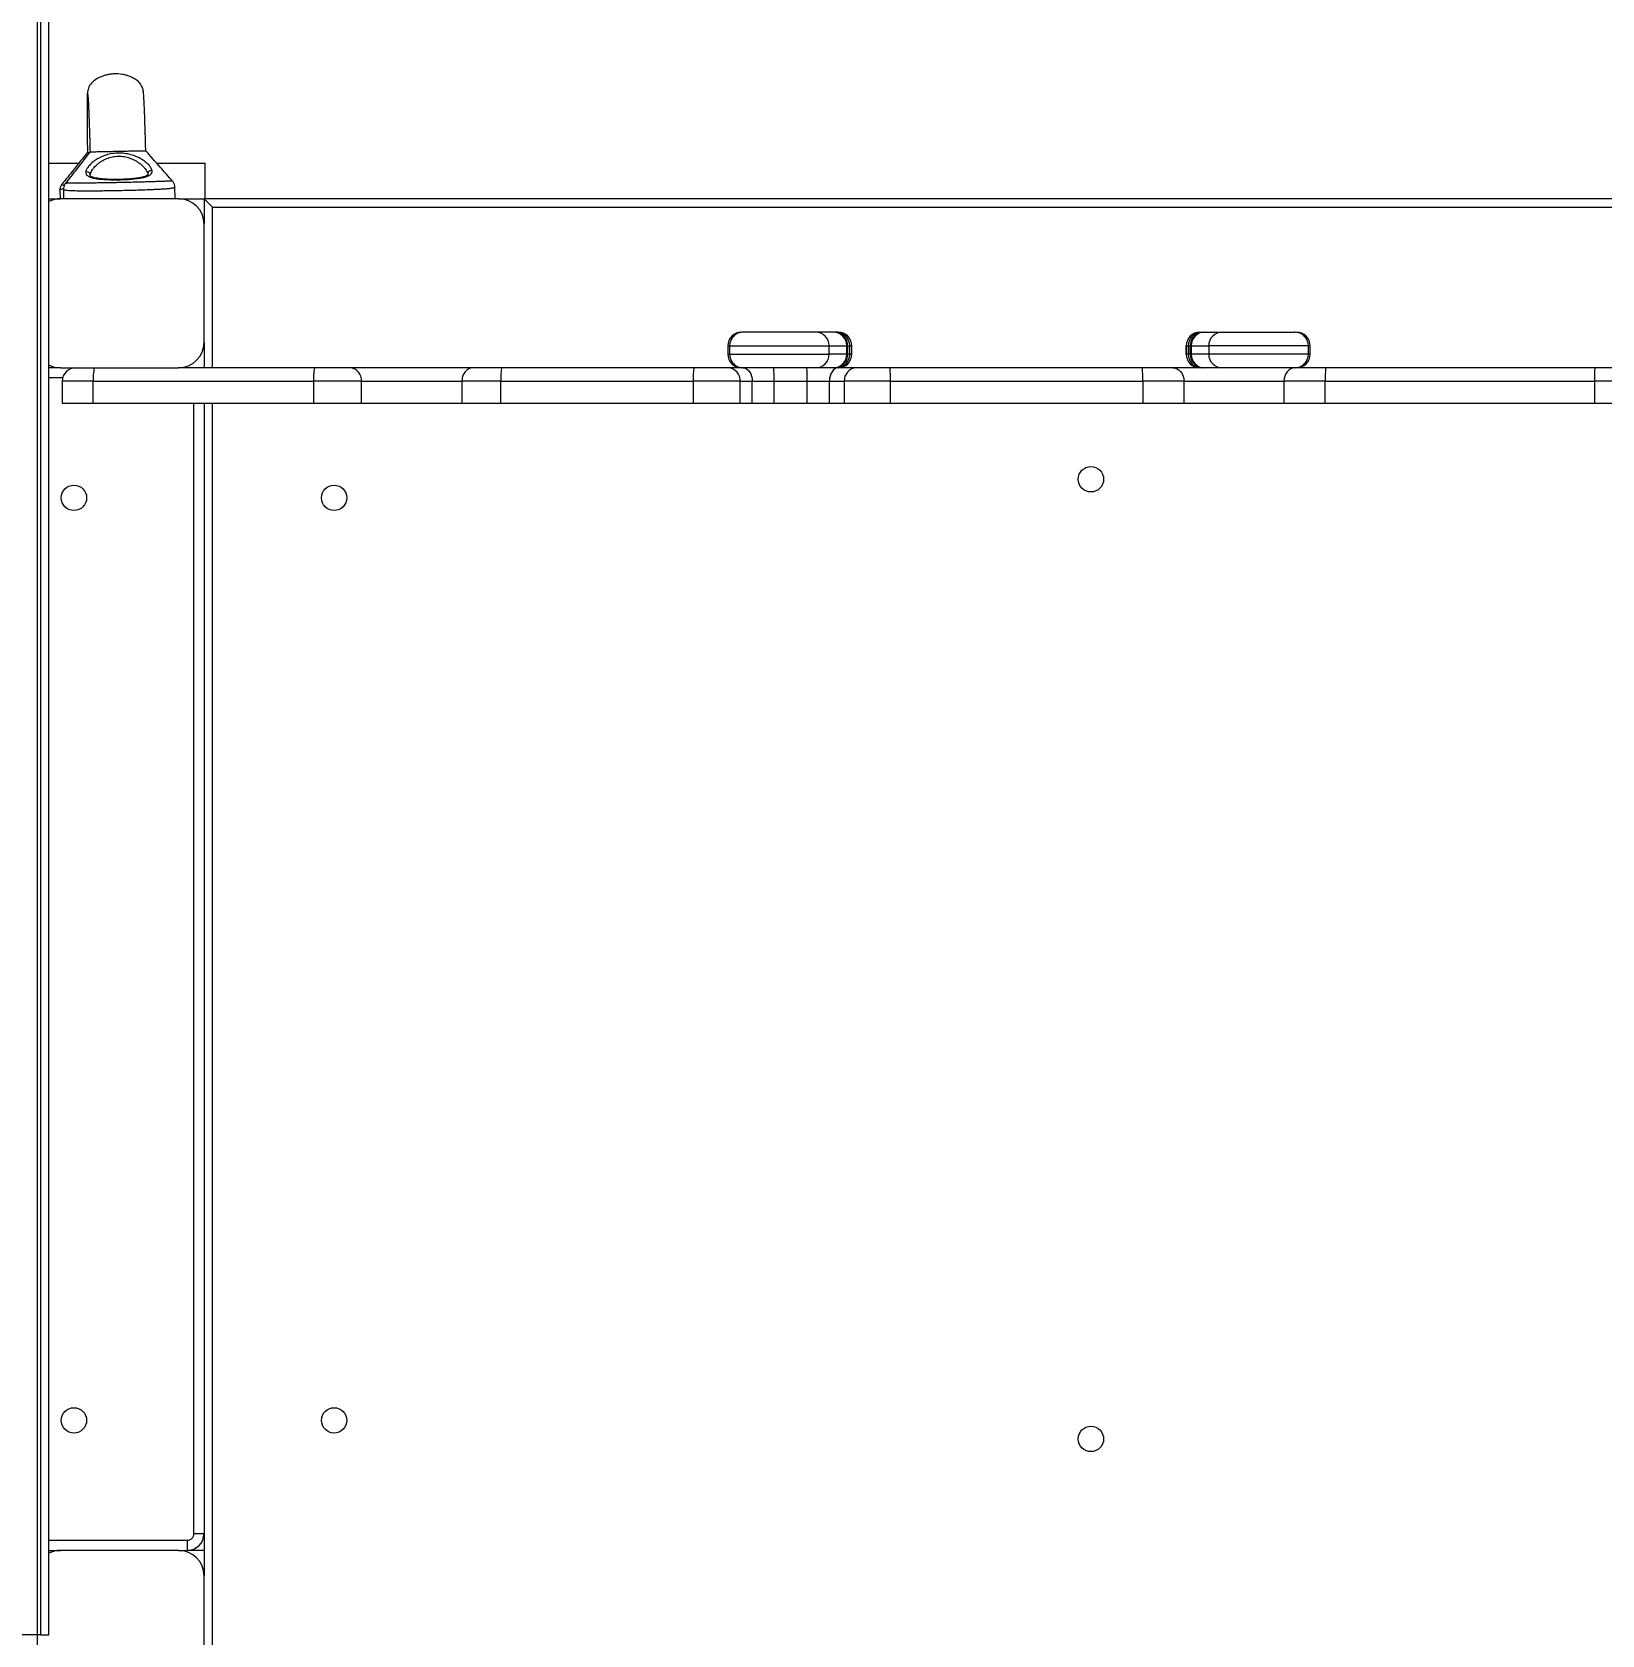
# Model space of a CAD drawing. Header units: millimetres. Extents: x -9110 to 8278, y -6387 to 5914.
# Drawn here: x -2133 to -1204, y -1346 to -397 of the extents above; entities that cross this region are included whole.
import ezdxf

# ---------------------------------------------------------------- set-up
doc = ezdxf.new("R2010")
doc.units = ezdxf.units.MM
for name, color, linetype in [('DIKOM_ОБЪЕКТ', 7, 'Continuous'), ('DIKOM_РАЗМЕР_ЗОНА', 7, 'Continuous'), ('DIKOM_РАЗМЕР_ОБЪЕКТА', 7, 'Continuous')]:
    doc.layers.add(name, color=color, linetype=linetype)
doc.styles.add('style1', font='arial.ttf', dxfattribs={"width": 0.8})
doc.dimstyles.new('1-50', dxfattribs={"dimtxt": 300, "dimasz": 200, "dimexe": 100, "dimexo": 0, "dimgap": 100, "dimtad": 1, "dimtxsty": 'style1', "dimcen": 200, "dimclrd": 7, "dimclre": 7, "dimclrt": 7, "dimadec": 1, "dimazin": 2, "dimtfac": 1, "dimtmove": 0, "dimatfit": 2, "dimfxl": 0, "dimlwd": 25, "dimlwe": 18, "dimarcsym": 0})

# ---------------------------------------------------------------- blocks, each defined once
blk = doc.blocks.new('*D9')
at = {"layer": 'Defpoints', "color": 0, "transparency": 16777216}
for p in [(-2194.75, 3914.39), (-7206.95, -3406.45), (-367.75, -3406.45)]:
    blk.add_point(p, dxfattribs=at)
at = {"layer": 'DIKOM_РАЗМЕР_ОБЪЕКТА', "color": 7, "lineweight": 18, "transparency": 16777216}
for p, q in [((-2194.75, 3914.39), (-7306.95, 3914.39)), ((-367.75, -3406.45), (-7306.95, -3406.45))]:
    blk.add_line(p, q, dxfattribs=at)
at = {"layer": 'DIKOM_РАЗМЕР_ОБЪЕКТА', "color": 7, "lineweight": 25, "transparency": 16777216}
blk.add_line((-7206.95, 3714.39), (-7206.95, -3206.45), dxfattribs=at)
at = {"layer": 'DIKOM_РАЗМЕР_ОБЪЕКТА', "color": 7, "transparency": 16777216}
for points in [[(-7240.28, 3714.39), (-7173.61, 3714.39), (-7206.95, 3914.39)], [(-7240.28, -3206.45), (-7173.61, -3206.45), (-7206.95, -3406.45)]]:
    blk.add_solid(points, dxfattribs=at)
at = {"layer": 'DIKOM_РАЗМЕР_ОБЪЕКТА', "color": 7, "transparency": 16777216, "insert": (-7460.22, 292.26), "char_height": 300, "attachment_point": 5, "rotation": 90, "style": 'style1'}
blk.add_mtext('7300', dxfattribs=at)
blk = doc.blocks.new('*D10')
at = {"layer": 'Defpoints', "color": 0, "transparency": 16777216}
for p in [(-3851.31, 5914.39), (-8660.16, -5406.45), (-497.85, -5406.45)]:
    blk.add_point(p, dxfattribs=at)
at = {"layer": 'DIKOM_РАЗМЕР_ЗОНА', "color": 7, "lineweight": 18, "transparency": 16777216}
for p, q in [((-3851.31, 5914.39), (-8760.16, 5914.39)), ((-497.85, -5406.45), (-8760.16, -5406.45))]:
    blk.add_line(p, q, dxfattribs=at)
at = {"layer": 'DIKOM_РАЗМЕР_ЗОНА', "color": 7, "lineweight": 25, "transparency": 16777216}
blk.add_line((-8660.16, 5714.39), (-8660.16, -5206.45), dxfattribs=at)
at = {"layer": 'DIKOM_РАЗМЕР_ЗОНА', "color": 7, "transparency": 16777216}
for points in [[(-8693.49, 5714.39), (-8626.83, 5714.39), (-8660.16, 5914.39)], [(-8693.49, -5206.45), (-8626.83, -5206.45), (-8660.16, -5406.45)]]:
    blk.add_solid(points, dxfattribs=at)
at = {"layer": 'DIKOM_РАЗМЕР_ЗОНА', "color": 7, "transparency": 16777216, "insert": (-8913.43, 268.46), "char_height": 300, "attachment_point": 5, "rotation": 90, "style": 'style1'}
blk.add_mtext('11300', dxfattribs=at)
blk = doc.blocks.new('*D11')
at = {"layer": 'Defpoints', "color": 0, "transparency": 16777216}
for p in [(-6509.94, 303.97), (6278.2, -1263.03), (6278.2, -4309.96)]:
    blk.add_point(p, dxfattribs=at)
at = {"layer": 'DIKOM_РАЗМЕР_ОБЪЕКТА', "color": 7, "lineweight": 18, "transparency": 16777216}
for p, q in [((-6509.94, 303.97), (-6509.94, -4409.96)), ((6278.2, -1263.03), (6278.2, -4409.96))]:
    blk.add_line(p, q, dxfattribs=at)
at = {"layer": 'DIKOM_РАЗМЕР_ОБЪЕКТА', "color": 7, "lineweight": 25, "transparency": 16777216}
blk.add_line((-6309.94, -4309.96), (6078.2, -4309.96), dxfattribs=at)
at = {"layer": 'DIKOM_РАЗМЕР_ОБЪЕКТА', "color": 7, "transparency": 16777216}
for points in [[(-6309.94, -4276.63), (-6309.94, -4343.29), (-6509.94, -4309.96)], [(6078.2, -4276.63), (6078.2, -4343.29), (6278.2, -4309.96)]]:
    blk.add_solid(points, dxfattribs=at)
at = {"layer": 'DIKOM_РАЗМЕР_ОБЪЕКТА', "color": 7, "transparency": 16777216, "insert": (-27.26, -4056.79), "char_height": 300, "attachment_point": 5, "style": 'style1'}
blk.add_mtext('12800', dxfattribs=at)

msp = doc.modelspace()

# ---------------------------------------------------------------- linework, layer by layer
at = {"layer": 'DIKOM_ОБЪЕКТ', "color": 7, "linetype": 'Continuous', "lineweight": 15}
for p, q in [((-2129.816, -1746.032), (-2129.816, 2253.968)), ((-2128.084, 1853.969), (-2128.084, -1346.032)), ((-2123.084, -1346.032), (-2123.084, 1853.969)), ((-2123.084, -475.032), (-2105.371, -475.032)), ((-2098.55, -482.212), (-2098.549, -481.979)), ((-2098.234, -483.353), (-2098.55, -482.292)), ((-2064.559, -481.593), (-2064.779, -482.721)), ((-2064.587, -481.299), (-2064.559, -481.593)), ((-2059.179, -475.032), (-2030.52, -475.032)), ((-2030.52, -496.032), (-2030.52, -475.032)), ((-2116.586, -490.951), (-2116.481, -496.033)), ((-2115.366, -487.534), (-2115.384, -487.547)), ((-2114.454, -490.36), (-2114.336, -496.032)), ((-2113.336, -487.028), (-2113.338, -487.039)), ((-2048.322, -496.032), (-2048.467, -489.048)), ((-2123.084, -496.032), (-2116.481, -496.032)), ((-2046.248, -496.032), (-2116.248, -496.032)), ((-2046.248, -496.032), (-2030.52, -496.032)), ((-2031.248, -496.032), (-2031.248, -511.032)), ((-533.831, -496.032), (-2030.52, -496.032)), ((-2026.248, -501.032), (-536.248, -501.032)), ((-2026.248, -596.032), (-2026.248, -501.032)), ((-2031.248, -581.032), (-2031.248, -511.032)), ((-1712.288, -575.032), (-1712.374, -575.032)), ((-1658.691, -575.032), (-1669.139, -575.032)), ((-1657.925, -575.032), (-1658.341, -575.032)), ((-1657.042, -575.032), (-1657.925, -575.032)), ((-1655.877, -575.032), (-1657.042, -575.032)), ((-1441.785, -575.032), (-1440.62, -575.032)), ((-1440.62, -575.032), (-1439.737, -575.032)), ((-1439.737, -575.032), (-1439.252, -575.032)), ((-1438.971, -575.032), (-1428.523, -575.032)), ((-1385.4, -575.032), (-1385.288, -575.032)), ((-1384.532, -575.032), (-1384.521, -575.032)), ((-2031.248, -581.032), (-2031.248, -596.032)), ((-1721.175, -583.032), (-1721.175, -588.032)), ((-1721.175, -583.032), (-1720.083, -583.032)), ((-1721.175, -588.032), (-1720.083, -588.032)), ((-1720.126, -583.032), (-1720.126, -588.032)), ((-1720.126, -583.032), (-1661.144, -583.032)), ((-1720.126, -588.032), (-1661.144, -588.032)), ((-1661.144, -588.032), (-1661.144, -583.032)), ((-1661.144, -583.032), (-1650.696, -583.032)), ((-1650.696, -588.032), (-1661.144, -588.032)), ((-1650.696, -583.032), (-1650.696, -588.032)), ((-1650.696, -583.032), (-1650.678, -583.032)), ((-1650.696, -588.032), (-1650.678, -588.032)), ((-1650.678, -588.032), (-1650.678, -583.032)), ((-1650.678, -583.032), (-1650.25, -583.032)), ((-1650.25, -588.032), (-1650.678, -588.032)), ((-1650.25, -583.032), (-1650.25, -588.032)), ((-1650.25, -583.032), (-1649.047, -583.032)), ((-1650.25, -588.032), (-1649.047, -588.032)), ((-1649.047, -588.032), (-1649.047, -583.032)), ((-1649.047, -583.032), (-1647.882, -583.032)), ((-1647.882, -588.032), (-1649.047, -588.032)), ((-1647.882, -583.032), (-1647.882, -588.032)), ((-1647.882, -583.032), (-1647.862, -583.032)), ((-1647.882, -588.032), (-1647.862, -588.032)), ((-1647.862, -588.032), (-1647.862, -583.032)), ((-1449.8, -583.032), (-1449.8, -588.032)), ((-1449.78, -583.032), (-1449.8, -583.032)), ((-1449.78, -588.032), (-1449.8, -588.032)), ((-1449.78, -583.032), (-1448.615, -583.032)), ((-1449.78, -588.032), (-1449.78, -583.032)), ((-1448.615, -588.032), (-1449.78, -588.032)), ((-1447.411, -583.032), (-1448.615, -583.032)), ((-1448.615, -583.032), (-1448.615, -588.032)), ((-1447.411, -588.032), (-1448.615, -588.032)), ((-1447.411, -588.032), (-1447.411, -583.032)), ((-1447.411, -583.032), (-1446.984, -583.032)), ((-1446.984, -588.032), (-1447.411, -588.032)), ((-1446.984, -583.032), (-1446.984, -588.032)), ((-1446.966, -583.032), (-1446.984, -583.032)), ((-1446.966, -588.032), (-1446.984, -588.032)), ((-1446.966, -583.032), (-1436.518, -583.032)), ((-1446.966, -588.032), (-1446.966, -583.032)), ((-1436.518, -588.032), (-1446.966, -588.032)), ((-1436.518, -583.032), (-1436.518, -588.032)), ((-1377.536, -583.032), (-1436.518, -583.032)), ((-1377.536, -588.032), (-1436.518, -588.032)), ((-1376.487, -583.032), (-1377.579, -583.032)), ((-1376.487, -588.032), (-1377.579, -588.032)), ((-1377.536, -588.032), (-1377.536, -583.032)), ((-1376.487, -588.032), (-1376.487, -583.032)), ((-2116.248, -596.032), (-2123.084, -596.032)), ((-2116.248, -596.032), (-2046.248, -596.032)), ((-1965.786, -596.032), (-2046.248, -596.032)), ((-1741.244, -596.032), (-1855.058, -596.032)), ((-1712.313, -596.032), (-1712.374, -596.032)), ((-1674.427, -596.032), (-1694.031, -596.032)), ((-1475.793, -596.032), (-1625.171, -596.032)), ((-1207.976, -596.032), (-1367.352, -596.032)), ((-2114.994, -602.032), (-2123.084, -602.032)), ((-2096.786, -604.032), (-2115.248, -604.032)), ((-2115.248, -604.032), (-2115.248, -617.032)), ((-2096.786, -604.032), (-1966.401, -604.032)), ((-2096.786, -617.032), (-2096.786, -604.032)), ((-1937.951, -604.032), (-1966.401, -604.032)), ((-1966.401, -604.032), (-1966.401, -617.032)), ((-1937.951, -617.032), (-1937.951, -604.032)), ((-1937.951, -604.032), (-1878.645, -604.032)), ((-1855.459, -604.032), (-1878.645, -604.032)), ((-1878.645, -604.032), (-1878.645, -617.032)), ((-1855.459, -604.032), (-1741.645, -604.032)), ((-1855.459, -617.032), (-1855.459, -604.032)), ((-1713.828, -604.032), (-1741.645, -604.032)), ((-1741.645, -604.032), (-1741.645, -617.032)), ((-1713.828, -617.032), (-1713.828, -604.032)), ((-1713.828, -604.032), (-1706.741, -604.032)), ((-1706.741, -617.032), (-1706.741, -604.032)), ((-1706.741, -604.032), (-1693.808, -604.032)), ((-1693.808, -617.032), (-1693.808, -604.032)), ((-1693.808, -604.032), (-1674.204, -604.032)), ((-1674.204, -604.032), (-1660.999, -604.032)), ((-1674.204, -617.032), (-1674.204, -604.032)), ((-1660.999, -604.032), (-1652.26, -604.032)), ((-1660.999, -617.032), (-1660.999, -604.032)), ((-1624.942, -604.032), (-1652.26, -604.032)), ((-1652.26, -604.032), (-1652.26, -617.032)), ((-1624.942, -617.032), (-1624.942, -604.032)), ((-1624.942, -604.032), (-1475.564, -604.032)), ((-1475.564, -604.032), (-1475.564, -617.032)), ((-1451.116, -604.032), (-1475.564, -604.032)), ((-1451.116, -617.032), (-1451.116, -604.032)), ((-1451.116, -604.032), (-1392.065, -604.032)), ((-1367.569, -604.032), (-1392.065, -604.032)), ((-1392.065, -604.032), (-1392.065, -617.032)), ((-1367.569, -617.032), (-1367.569, -604.032)), ((-1367.569, -604.032), (-1208.193, -604.032)), ((-1181.139, -604.032), (-1208.193, -604.032)), ((-1208.193, -604.032), (-1208.193, -617.032)), ((-2115.248, -617.032), (-2096.786, -617.032)), ((-2096.786, -617.032), (-1966.401, -617.032)), ((-2037.248, -1286.032), (-2037.248, -617.032)), ((-2031.248, -617.032), (-2031.248, -1311.032)), ((-2026.248, -1391.032), (-2026.248, -617.032)), ((-1966.401, -617.032), (-1937.951, -617.032)), ((-1937.951, -617.032), (-1878.645, -617.032)), ((-1878.645, -617.032), (-1855.459, -617.032)), ((-1855.459, -617.032), (-1741.645, -617.032)), ((-1741.645, -617.032), (-1713.828, -617.032)), ((-1713.828, -617.032), (-1706.741, -617.032)), ((-1706.741, -617.032), (-1693.808, -617.032)), ((-1693.808, -617.032), (-1674.204, -617.032)), ((-1674.204, -617.032), (-1660.999, -617.032)), ((-1660.999, -617.032), (-1652.26, -617.032)), ((-1652.26, -617.032), (-1624.942, -617.032)), ((-1624.942, -617.032), (-1475.564, -617.032)), ((-1475.564, -617.032), (-1451.116, -617.032)), ((-1451.116, -617.032), (-1392.065, -617.032)), ((-1392.065, -617.032), (-1367.569, -617.032)), ((-1367.569, -617.032), (-1208.193, -617.032)), ((-1208.193, -617.032), (-1181.139, -617.032)), ((-2123.084, -1290.032), (-2041.248, -1290.032)), ((-2041.248, -1290.032), (-2041.248, -1296.032)), ((-2037.248, -1286.032), (-2031.248, -1286.032)), ((-2123.084, -1296.032), (-2116.248, -1296.032)), ((-2046.248, -1296.032), (-2116.248, -1296.032)), ((-2046.248, -1296.032), (-2041.248, -1296.032)), ((-2031.248, -1296.032), (-2041.248, -1296.032)), ((-2031.248, -1381.032), (-2031.248, -1311.032)), ((-2128.084, -1346.032), (-2168.084, -1346.032)), ((-2128.084, -1346.032), (-2123.084, -1346.032))]:
    msp.add_line(p, q, dxfattribs=at)
at = {"layer": 'DIKOM_ОБЪЕКТ', "color": 7, "linetype": 'Continuous', "lineweight": 15, "flags": 128}
for points in [[(-2031.248, -496.032), (-2031.152, -496.128), (-2030.867, -496.412), (-2030.405, -496.874), (-2029.783, -497.496), (-2029.026, -498.254), (-2028.161, -499.118), (-2027.224, -500.056), (-2026.248, -501.032)], [(-1872.062, -596.032), (-1873.346, -596.185), (-1874.581, -596.641), (-1875.719, -597.38), (-1876.717, -598.375), (-1877.536, -599.587), (-1878.144, -600.97), (-1878.519, -602.471), (-1878.645, -604.032)], [(-1712.138, -596.032), (-1711.085, -596.185), (-1710.072, -596.641), (-1709.139, -597.38), (-1708.322, -598.375), (-1707.65, -599.587), (-1707.152, -600.97), (-1706.845, -602.471), (-1706.741, -604.032)], [(-1655.94, -596.032), (-1656.927, -596.185), (-1657.876, -596.641), (-1658.75, -597.38), (-1659.517, -598.375), (-1660.146, -599.587), (-1660.613, -600.97), (-1660.901, -602.471), (-1660.999, -604.032)], [(-1457.864, -596.032), (-1456.548, -596.185), (-1455.282, -596.641), (-1454.115, -597.38), (-1453.093, -598.375), (-1452.253, -599.587), (-1451.63, -600.97), (-1451.246, -602.471), (-1451.116, -604.032)], [(-1385.316, -596.032), (-1386.633, -596.185), (-1387.899, -596.641), (-1389.065, -597.38), (-1390.088, -598.375), (-1390.927, -599.587), (-1391.551, -600.97), (-1391.935, -602.471), (-1392.065, -604.032)]]:
    msp.add_lwpolyline(points, dxfattribs=at)
at = {"layer": 'DIKOM_ОБЪЕКТ', "color": 7, "linetype": 'Continuous', "lineweight": 15}
for centre in [(-1506.248, -662.032), (-2108.248, -673.032), (-1954.248, -673.032), (-2108.248, -1219.032), (-1954.248, -1219.032), (-1506.248, -1230.032)]:
    msp.add_circle(centre, 7.5, dxfattribs=at)
for centre, radius, start, end in [((-2100.546, -482.146), 2.005, 4.772573, 110.761262), ((-2062.571, -481.397), 2.018, 71.743457, 177.2103), ((-2116.248, -511.032), 15, 90, 117.111353), ((-2046.248, -511.032), 15, 0, 90), ((-1713.175, -583.032), 8, 90, 180), ((-1712.126, -583.032), 8, 90, 180), ((-1712.309, -582.707), 7.676, 90.481056, 149.761086), ((-1669.141, -583.029), 7.997, 359.981532, 89.983559), ((-1658.694, -583.029), 7.997, 359.981532, 89.983559), ((-1658.678, -583.032), 8, 0, 90), ((-1658.091, -582.872), 7.842, 358.832974, 88.785617), ((-1657.045, -583.029), 7.998, 359.983248, 89.981843), ((-1655.88, -583.029), 7.997, 359.981532, 89.983559), ((-1655.862, -583.032), 8, 0, 90), ((-1441.8, -583.032), 8, 90, 180), ((-1441.782, -583.029), 7.997, 90.015469, 180.01944), ((-1440.617, -583.029), 7.998, 90.018157, 180.016752), ((-1439.571, -582.872), 7.842, 91.214383, 181.167026), ((-1438.984, -583.032), 8, 90, 180), ((-1438.968, -583.029), 7.998, 90.018868, 180.016041), ((-1428.521, -583.029), 7.997, 90.015469, 180.01944), ((-1385.536, -583.032), 8, 0, 90), ((-1385.353, -582.707), 7.676, 30.240211, 89.517648), ((-1384.487, -583.032), 8, 0, 90), ((-2046.248, -581.032), 15, 270, 0), ((-1713.175, -588.032), 8, 180, 270), ((-1712.126, -588.032), 8, 180, 270), ((-1669.141, -588.034), 7.997, 270.016454, 0.018454), ((-1658.694, -588.034), 7.997, 270.016454, 0.018454), ((-1658.678, -588.032), 8, 270, 0), ((-1658.091, -588.191), 7.842, 271.214397, 1.167013), ((-1655.88, -588.034), 7.997, 270.016454, 0.018454), ((-1655.862, -588.032), 8, 270, 0), ((-1657.045, -588.034), 7.998, 278.855816, 0.014694), ((-1441.8, -588.032), 8, 180, 270), ((-1441.782, -588.034), 7.997, 179.980574, 269.984518), ((-1440.617, -588.034), 7.998, 179.983262, 269.981829), ((-1439.571, -588.191), 7.842, 178.832987, 268.785603), ((-1438.984, -588.032), 8, 180, 270), ((-1438.968, -588.034), 7.998, 179.983973, 269.981119), ((-1428.521, -588.034), 7.997, 179.980574, 269.984518), ((-1385.536, -588.032), 8, 270, 0), ((-1384.487, -588.032), 8, 270, 0), ((-2116.248, -581.032), 15, 242.888647, 270), ((-2107.248, -604.032), 8, 90, 180), ((-2070.31, -602.044), 26.55, 166.912242, 184.294114), ((-1939.914, -602.045), 26.562, 166.916142, 184.290214), ((-1945.474, -603.55), 7.539, 356.340668, 85.800375), ((-1815.219, -602.037), 40.289, 171.427042, 182.836978), ((-1701.404, -602.037), 40.289, 171.427042, 182.836978), ((-1721.371, -603.571), 7.557, 356.502688, 86.008047), ((-1712.309, -588.356), 7.676, 210.238872, 269.518986), ((-1765.484, -602.034), 71.704, 358.40383, 4.802108), ((-1745.88, -602.032), 71.704, 358.402099, 4.800427), ((-1644.701, -603.587), 7.572, 93.811065, 183.366268), ((-1695.013, -602.033), 70.099, 358.366272, 4.911326), ((-1545.693, -602.035), 70.158, 358.369013, 4.908584), ((-1385.353, -588.356), 7.676, 270.48231, 329.759832), ((-1293.627, -602.032), 73.969, 175.347197, 181.54924), ((-1134.251, -602.032), 73.969, 175.347197, 181.54924), ((-2041.248, -1286.032), 10, 270, 0), ((-2116.248, -1311.032), 15, 90, 117.111353), ((-2046.248, -1311.032), 15, 0, 90)]:
    msp.add_arc(centre, radius, start, end, dxfattribs=at)
for points, knots in [([(-2067.144, -432.907), (-2067.247, -432.055), (-2067.461, -430.298), (-2068.978, -427.742), (-2071.265, -425.58), (-2074.048, -423.973), (-2076.885, -422.946), (-2080.342, -422.198), (-2083.615, -422.02), (-2086.688, -422.291), (-2088.776, -422.67), (-2090.781, -423.22), (-2093.007, -424.068), (-2095.536, -425.443), (-2098.04, -427.585), (-2099.93, -430.442), (-2100.142, -432.538), (-2100.246, -433.561)], [0, 0, 0, 0, 0.0644816, 0.1330032, 0.2059313, 0.2799144, 0.3488354, 0.4071, 0.5139757, 0.5643491, 0.6113483, 0.6544106, 0.7019783, 0.7692684, 0.8470129, 0.9252945, 1, 1, 1, 1]), ([(-2100.19, -432.911), (-2100.225, -433.031), (-2100.291, -433.261), (-2100.365, -434.606), (-2100.415, -436.451), (-2100.447, -438.655), (-2100.464, -441.038), (-2100.47, -443.463), (-2100.467, -445.816), (-2100.459, -448.02), (-2100.449, -450.015), (-2100.436, -451.927), (-2100.419, -454.036), (-2100.391, -457.029), (-2100.345, -461.262), (-2100.294, -465.32), (-2100.252, -468.019), (-2100.242, -468.639)], [0, 0, 0, 0, 0.1176039, 0.2256412, 0.3232054, 0.4101082, 0.4865415, 0.5530521, 0.6103548, 0.6591467, 0.7001468, 0.7340685, 0.7710336, 0.8174253, 0.8912518, 0.9750083, 1, 1, 1, 1]), ([(-2100.168, -433.928), (-2100.135, -433.987), (-2100.069, -434.105), (-2099.953, -435.262), (-2099.835, -436.953), (-2099.718, -439.02), (-2099.608, -441.284), (-2099.507, -443.606), (-2099.415, -445.873), (-2099.335, -448.006), (-2099.264, -449.946), (-2099.2, -451.81), (-2099.129, -453.879), (-2099.047, -456.465), (-2098.946, -459.705), (-2098.833, -463.615), (-2098.752, -466.547), (-2098.707, -468.239), (-2098.705, -468.329)], [0, 0, 0, 0, 0.1097268, 0.2183516, 0.3165172, 0.4040132, 0.4810133, 0.5480507, 0.605836, 0.6550618, 0.6964424, 0.7306906, 0.76802, 0.8148762, 0.8697064, 0.9308004, 0.9963246, 1, 1, 1, 1]), ([(-2065.715, -467.567), (-2065.716, -467.547), (-2065.764, -465.804), (-2065.852, -462.49), (-2065.996, -457.63), (-2066.144, -452.952), (-2066.296, -448.511), (-2066.45, -444.431), (-2066.602, -440.811), (-2066.749, -437.745), (-2066.89, -435.305), (-2067.02, -433.55), (-2067.139, -432.448), (-2067.207, -432.289), (-2067.241, -432.209)], [0, 0, 0, 0, 0.0008015, 0.0700697, 0.144421, 0.2240385, 0.3089703, 0.3989552, 0.4935151, 0.5918287, 0.6929047, 0.7954839, 0.8982963, 1, 1, 1, 1]), ([(-2100.145, -468.516), (-2102.904, -471.958), (-2108.066, -478.396), (-2113.073, -484.63), (-2115.404, -487.531)], [0, 0, 0, 0, 0.5346013, 1, 1, 1, 1]), ([(-2098.612, -468.126), (-2101.271, -471.543), (-2106.252, -477.944), (-2111.084, -484.14), (-2113.336, -487.028)], [0, 0, 0, 0, 0.5338481, 1, 1, 1, 1]), ([(-2081.284, -469.014), (-2082.663, -469.066), (-2085.422, -469.172), (-2089.318, -470.121), (-2092.772, -471.512), (-2095.691, -473.237), (-2098.053, -475.115), (-2099.808, -476.989), (-2100.983, -478.766), (-2101.166, -479.769), (-2101.257, -480.272)], [0, 0, 0, 0, 0.1270605, 0.2540559, 0.3803203, 0.5060789, 0.6300929, 0.7537715, 0.8766841, 1, 1, 1, 1]), ([(-2100.24, -468.639), (-2100.208, -468.637), (-2100.11, -468.631), (-2099.708, -468.619), (-2099.066, -468.603), (-2098.981, -468.601)], [0, 0, 0, 0, 0.2955004, 0.9061935, 1, 1, 1, 1]), ([(-2098.706, -468.249), (-2098.605, -468.244), (-2098.394, -468.235), (-2097.032, -468.2), (-2095.398, -468.162), (-2093.553, -468.12), (-2091.251, -468.069), (-2088.325, -468.006), (-2084.979, -467.935), (-2081.316, -467.858), (-2077.613, -467.783), (-2074.408, -467.719), (-2071.742, -467.668), (-2069.809, -467.631), (-2068.248, -467.603), (-2066.819, -467.578), (-2065.846, -467.564), (-2065.751, -467.566), (-2065.715, -467.568)], [0, 0, 0, 0, 0.0648938, 0.1346172, 0.1810818, 0.2288932, 0.2915278, 0.3559365, 0.435251, 0.5167942, 0.5980224, 0.6816957, 0.7376341, 0.7948884, 0.8380394, 0.8822851, 0.9554266, 1, 1, 1, 1]), ([(-2098.549, -481.979), (-2098.506, -481.66), (-2098.421, -481.023), (-2097.966, -479.944), (-2097.344, -478.896), (-2096.604, -477.901), (-2095.826, -477.002), (-2094.933, -476.104), (-2093.796, -475.109), (-2092.384, -474.066), (-2090.644, -473.035), (-2088.879, -472.228), (-2087.138, -471.632), (-2084.917, -471.082), (-2082.564, -470.82), (-2080.199, -470.877), (-2078.456, -471.074), (-2076.755, -471.42), (-2074.972, -471.946), (-2073.149, -472.684), (-2071.337, -473.646), (-2069.937, -474.577), (-2068.882, -475.395), (-2068.048, -476.113), (-2067.322, -476.815), (-2066.666, -477.524), (-2065.848, -478.515), (-2064.964, -479.842), (-2064.713, -480.813), (-2064.587, -481.299)], [0, 0, 0, 0, 0.0412226, 0.0821268, 0.1250196, 0.1561719, 0.1875297, 0.2187575, 0.2498209, 0.2930555, 0.3339918, 0.374659, 0.4065859, 0.4373177, 0.4995279, 0.5305513, 0.5619893, 0.5927422, 0.6247042, 0.6655937, 0.7066865, 0.7500096, 0.7745872, 0.7981942, 0.8286877, 0.8507077, 0.8752638, 0.9375801, 1, 1, 1, 1]), ([(-2061.939, -479.481), (-2062.065, -479.009), (-2062.317, -478.066), (-2063.523, -476.433), (-2065.266, -474.717), (-2067.566, -473.002), (-2070.373, -471.417), (-2073.659, -470.125), (-2077.344, -469.216), (-2079.971, -469.081), (-2081.284, -469.014)], [0, 0, 0, 0, 0.1228243, 0.2454161, 0.3690938, 0.4935617, 0.6191477, 0.7459534, 0.8731089, 1, 1, 1, 1]), ([(-2049.812, -485.665), (-2052.304, -482.845), (-2057.879, -476.536), (-2062.992, -470.684), (-2065.819, -467.448)], [0, 0, 0, 0, 0.4470125, 1, 1, 1, 1]), ([(-2101.257, -480.272), (-2101.204, -480.722), (-2101.097, -481.624), (-2099.966, -482.656), (-2098.133, -483.464), (-2095.587, -484.053), (-2092.446, -484.456), (-2088.838, -484.693), (-2084.911, -484.795), (-2082.204, -484.755), (-2080.846, -484.735)], [0, 0, 0, 0, 0.1234486, 0.2471616, 0.3720022, 0.496781, 0.6223081, 0.7482512, 0.873763, 1, 1, 1, 1]), ([(-2064.977, -482.234), (-2064.985, -482.224), (-2065.002, -482.201), (-2065.367, -482.445), (-2066.162, -482.8), (-2067.763, -483.28), (-2069.704, -483.676), (-2072.057, -484.016), (-2074.824, -484.293), (-2077.976, -484.497), (-2081.469, -484.616), (-2085.057, -484.631), (-2088.402, -484.534), (-2091.206, -484.346), (-2093.453, -484.092), (-2095.274, -483.778), (-2096.471, -483.474), (-2097.364, -483.155), (-2097.724, -482.973), (-2097.827, -483.041), (-2097.879, -483.076)], [0, 0, 0, 0, 0.0166243, 0.0359225, 0.1036587, 0.1635442, 0.2238749, 0.2868501, 0.352879, 0.4239345, 0.499352, 0.5796944, 0.656386, 0.7248074, 0.7840462, 0.8390766, 0.8952928, 0.9244258, 0.9613, 1, 1, 1, 1]), ([(-2080.846, -484.735), (-2079.535, -484.692), (-2076.913, -484.607), (-2073.174, -484.33), (-2069.779, -483.936), (-2066.862, -483.402), (-2064.541, -482.715), (-2062.913, -481.846), (-2061.963, -480.795), (-2061.947, -479.918), (-2061.939, -479.481)], [0, 0, 0, 0, 0.1260812, 0.2519499, 0.3781141, 0.5032638, 0.6286302, 0.7530045, 0.8768392, 1, 1, 1, 1]), ([(-2116.548, -490.951), (-2116.561, -490.937), (-2116.671, -490.82), (-2116.2, -490.542), (-2115.464, -490.21), (-2114.624, -490.004), (-2114.39, -489.946)], [0, 0, 0, 0, 0.0516317, 0.4526097, 0.8473714, 1, 1, 1, 1]), ([(-2115.397, -487.526), (-2115.712, -487.977), (-2116.445, -489.029), (-2116.533, -490.36), (-2116.583, -491.121)], [0, 0, 0, 0, 0.4285666, 1, 1, 1, 1]), ([(-2115.384, -487.547), (-2115.398, -487.554), (-2115.455, -487.582), (-2115.295, -487.659), (-2114.954, -487.775), (-2114.501, -487.897), (-2114.08, -487.991), (-2113.886, -488.034)], [0, 0, 0, 0, 0.0954926, 0.381512, 0.5944166, 0.8129183, 1, 1, 1, 1]), ([(-2113.335, -487.041), (-2113.431, -487.167), (-2113.829, -487.688), (-2114.373, -488.83), (-2114.425, -489.985), (-2114.45, -490.524)], [0, 0, 0, 0, 0.1458571, 0.6015357, 1, 1, 1, 1]), ([(-2114.416, -490.36), (-2114.422, -490.397), (-2114.437, -490.505), (-2114.086, -490.685), (-2113.205, -490.886), (-2111.742, -491.035), (-2110.093, -491.133), (-2108.467, -491.198), (-2106.223, -491.256), (-2103.168, -491.294), (-2099.694, -491.301), (-2096.438, -491.287), (-2093.594, -491.264), (-2090.103, -491.225), (-2085.912, -491.163), (-2082.691, -491.1), (-2081.067, -491.069)], [0, 0, 0, 0, 0.0322204, 0.0916568, 0.1806532, 0.2730122, 0.3292633, 0.3872186, 0.4468756, 0.5395126, 0.6359743, 0.695006, 0.7546959, 0.8150512, 0.9067857, 1, 1, 1, 1]), ([(-2080.799, -486.455), (-2081.231, -486.464), (-2082.401, -486.488), (-2084.608, -486.531), (-2087.691, -486.588), (-2091.023, -486.645), (-2094.381, -486.695), (-2097.579, -486.739), (-2100.587, -486.772), (-2103.317, -486.798), (-2105.152, -486.812), (-2106.409, -486.82), (-2107.156, -486.824), (-2107.881, -486.829), (-2108.581, -486.832), (-2109.252, -486.836), (-2110.349, -486.844), (-2111.658, -486.857), (-2112.52, -486.885), (-2112.918, -486.919), (-2113.081, -486.939), (-2113.208, -486.963), (-2113.291, -486.993), (-2113.332, -487.014), (-2113.336, -487.028), (-2113.336, -487.028)], [0, 0, 0, 0, 0.0256695, 0.0693577, 0.1310215, 0.2100294, 0.272898, 0.3442238, 0.423123, 0.4881288, 0.5579318, 0.582139, 0.6068767, 0.6321951, 0.6581471, 0.6848113, 0.7121055, 0.7990187, 0.8869768, 0.9093658, 0.9317685, 0.9541558, 0.976577, 0.9990662, 1, 1, 1, 1]), ([(-2081.067, -491.069), (-2079.464, -491.034), (-2076.274, -490.965), (-2071.622, -490.841), (-2067.219, -490.706), (-2063.507, -490.571), (-2060.468, -490.443), (-2058.032, -490.325), (-2055.542, -490.183), (-2053.169, -490.014), (-2051.278, -489.828), (-2050.001, -489.65), (-2049.187, -489.482), (-2048.583, -489.288), (-2048.533, -489.135), (-2048.505, -489.049)], [0, 0, 0, 0, 0.0934326, 0.1859508, 0.2775539, 0.3682494, 0.4338409, 0.4977803, 0.560074, 0.6503853, 0.7369974, 0.7999303, 0.8613861, 0.9213659, 1, 1, 1, 1]), ([(-2049.855, -485.701), (-2049.848, -485.686), (-2049.818, -485.619), (-2050.383, -485.603), (-2051.516, -485.615), (-2053.231, -485.675), (-2055.433, -485.755), (-2058.102, -485.85), (-2061.189, -485.951), (-2064.638, -486.056), (-2068.399, -486.162), (-2072.389, -486.265), (-2076.549, -486.364), (-2079.381, -486.425), (-2080.799, -486.455)], [0, 0, 0, 0, 0.0269236, 0.1183903, 0.209352, 0.2987294, 0.3877666, 0.4761732, 0.5638674, 0.6517978, 0.7387963, 0.8262582, 0.9130478, 1, 1, 1, 1]), ([(-2048.463, -489.218), (-2048.515, -488.657), (-2048.626, -487.442), (-2049.267, -486.304), (-2049.701, -485.802), (-2049.809, -485.677)], [0, 0, 0, 0, 0.3923255, 0.8487927, 1, 1, 1, 1]), ([(-1712.463, -575.032), (-1712.721, -575.032), (-1712.985, -575.032), (-1713.024, -575.032), (-1713.025, -575.032)], [0, 0, 0, 0, 0.9746775, 1, 1, 1, 1]), ([(-1669.139, -575.032), (-1669.255, -575.032), (-1669.492, -575.032), (-1670.828, -575.032), (-1672.945, -575.032), (-1675.859, -575.032), (-1678.814, -575.032), (-1681.392, -575.032), (-1684.016, -575.032), (-1687.358, -575.032), (-1691.38, -575.032), (-1695.378, -575.032), (-1699.342, -575.032), (-1703.123, -575.032), (-1706.462, -575.032), (-1708.695, -575.032), (-1710.084, -575.032), (-1711.162, -575.032), (-1711.994, -575.032), (-1712.047, -575.032), (-1712.07, -575.032)], [0, 0, 0, 0, 0.0589021, 0.1213332, 0.1863572, 0.2527637, 0.3191714, 0.3517203, 0.3842794, 0.4467094, 0.505613, 0.5645133, 0.6269427, 0.6919676, 0.7583741, 0.82478, 0.8573296, 0.8898894, 0.952319, 1, 1, 1, 1]), ([(-1428.523, -575.032), (-1428.407, -575.032), (-1428.17, -575.032), (-1426.834, -575.032), (-1424.717, -575.032), (-1421.803, -575.032), (-1418.848, -575.032), (-1416.27, -575.032), (-1413.646, -575.032), (-1410.304, -575.032), (-1406.282, -575.032), (-1402.284, -575.032), (-1398.32, -575.032), (-1394.539, -575.032), (-1391.2, -575.032), (-1388.967, -575.032), (-1387.578, -575.032), (-1386.5, -575.032), (-1385.668, -575.032), (-1385.615, -575.032), (-1385.591, -575.032)], [0, 0, 0, 0, 0.058902, 0.1213315, 0.1863571, 0.2527622, 0.319167, 0.3517199, 0.3842783, 0.4467083, 0.5056084, 0.5645124, 0.6269413, 0.6919662, 0.7583726, 0.8247799, 0.8573296, 0.8898877, 0.952319, 1, 1, 1, 1]), ([(-1944.922, -596.032), (-1945.449, -596.032), (-1946.519, -596.032), (-1948.586, -596.032), (-1950.985, -596.032), (-1953.693, -596.032), (-1956.617, -596.032), (-1959.666, -596.032), (-1962.744, -596.032), (-1964.782, -596.032), (-1965.786, -596.032)], [0, 0, 0, 0, 0.120582, 0.2448763, 0.3717659, 0.5000043, 0.6282404, 0.7551307, 0.8794193, 1, 1, 1, 1]), ([(-1872.062, -596.032), (-1873.115, -596.032), (-1875.247, -596.032), (-1879.125, -596.032), (-1883.486, -596.032), (-1888.291, -596.032), (-1893.41, -596.032), (-1898.719, -596.032), (-1904.081, -596.032), (-1909.422, -596.032), (-1914.733, -596.032), (-1920.003, -596.032), (-1925.157, -596.032), (-1930.059, -596.032), (-1934.59, -596.032), (-1938.626, -596.032), (-1942.142, -596.032), (-1944.003, -596.032), (-1944.922, -596.032)], [0, 0, 0, 0, 0.0607449, 0.1229691, 0.1862219, 0.2499994, 0.3137795, 0.3770329, 0.4392567, 0.5000007, 0.5607437, 0.6229686, 0.6862204, 0.7499994, 0.813779, 0.8770313, 0.9392565, 1, 1, 1, 1]), ([(-1855.058, -596.032), (-1856.71, -596.032), (-1860.056, -596.032), (-1864.749, -596.032), (-1868.94, -596.032), (-1871.03, -596.032), (-1872.062, -596.032)], [0, 0, 0, 0, 0.2466838, 0.500004, 0.7533084, 1, 1, 1, 1]), ([(-1720.845, -596.032), (-1721.355, -596.032), (-1722.391, -596.032), (-1724.397, -596.032), (-1726.73, -596.032), (-1729.368, -596.032), (-1732.225, -596.032), (-1735.212, -596.032), (-1738.238, -596.032), (-1740.252, -596.032), (-1741.244, -596.032)], [0, 0, 0, 0, 0.1206975, 0.2450155, 0.3718525, 0.5000035, 0.628146, 0.7549915, 0.8793035, 1, 1, 1, 1]), ([(-1712.138, -596.032), (-1713.818, -596.032), (-1717.178, -596.032), (-1719.623, -596.032), (-1720.845, -596.032)], [0, 0, 0, 0, 0.4999978, 1, 1, 1, 1]), ([(-1694.031, -596.032), (-1695.678, -596.032), (-1698.998, -596.032), (-1703.792, -596.032), (-1708.294, -596.032), (-1710.863, -596.032), (-1712.138, -596.032)], [0, 0, 0, 0, 0.2480038, 0.4999951, 0.7519897, 1, 1, 1, 1]), ([(-1655.94, -596.032), (-1657.271, -596.032), (-1659.955, -596.032), (-1664.575, -596.032), (-1669.447, -596.032), (-1672.776, -596.032), (-1674.427, -596.032)], [0, 0, 0, 0, 0.2480113, 0.5000031, 0.7519896, 1, 1, 1, 1]), ([(-1645.204, -596.032), (-1646.16, -596.032), (-1648.072, -596.032), (-1651.692, -596.032), (-1654.524, -596.032), (-1655.94, -596.032)], [0, 0, 0, 0, 0.3332213, 0.6667946, 1, 1, 1, 1]), ([(-1625.171, -596.032), (-1626.154, -596.032), (-1628.148, -596.032), (-1631.134, -596.032), (-1634.074, -596.032), (-1636.878, -596.032), (-1639.461, -596.032), (-1641.742, -596.032), (-1643.7, -596.032), (-1644.708, -596.032), (-1645.204, -596.032)], [0, 0, 0, 0, 0.1207825, 0.2451097, 0.371921, 0.5000036, 0.6280807, 0.7548896, 0.8792159, 1, 1, 1, 1]), ([(-1457.864, -596.032), (-1458.914, -596.032), (-1461.044, -596.032), (-1465.465, -596.032), (-1470.466, -596.032), (-1474.035, -596.032), (-1475.793, -596.032)], [0, 0, 0, 0, 0.2462535, 0.5000065, 0.7537591, 1, 1, 1, 1]), ([(-1385.316, -596.032), (-1386.307, -596.032), (-1388.313, -596.032), (-1392.01, -596.032), (-1396.198, -596.032), (-1400.843, -596.032), (-1405.824, -596.032), (-1411.02, -596.032), (-1416.299, -596.032), (-1421.588, -596.032), (-1426.877, -596.032), (-1432.156, -596.032), (-1437.353, -596.032), (-1442.334, -596.032), (-1446.98, -596.032), (-1451.168, -596.032), (-1454.866, -596.032), (-1456.873, -596.032), (-1457.864, -596.032)], [0, 0, 0, 0, 0.0607732, 0.1230023, 0.1862432, 0.2500005, 0.3137566, 0.3769963, 0.439227, 0.5, 0.560775, 0.6230037, 0.6862423, 0.7500012, 0.813758, 0.876997, 0.9392275, 1, 1, 1, 1]), ([(-1367.352, -596.032), (-1369.113, -596.032), (-1372.689, -596.032), (-1377.7, -596.032), (-1382.131, -596.032), (-1384.265, -596.032), (-1385.316, -596.032)], [0, 0, 0, 0, 0.246237, 0.4999981, 0.7537674, 1, 1, 1, 1]), ([(-1188.137, -596.032), (-1188.638, -596.032), (-1189.655, -596.032), (-1191.612, -596.032), (-1193.878, -596.032), (-1196.435, -596.032), (-1199.202, -596.032), (-1202.1, -596.032), (-1205.042, -596.032), (-1207.007, -596.032), (-1207.976, -596.032)], [0, 0, 0, 0, 0.1209095, 0.2452623, 0.3720098, 0.4999933, 0.6279861, 0.7547366, 0.8790877, 1, 1, 1, 1]), ([(-2041.248, -1290.032), (-2040.745, -1289.978), (-2039.971, -1289.896), (-2039.039, -1289.397), (-2038.399, -1288.881), (-2037.882, -1288.24), (-2037.384, -1287.309), (-2037.302, -1286.535), (-2037.248, -1286.032)], [0, 0, 0, 0, 0.239472, 0.3683731, 0.4999958, 0.6316587, 0.7605467, 1, 1, 1, 1])]:
    msp.add_open_spline(points, degree=3, knots=knots, dxfattribs=at)

# ---------------------------------------------------------------- dimensions: what is measured, and where the dimension line sits
at = {"layer": 'DIKOM_РАЗМЕР_ЗОНА'}
dim = msp.add_linear_dim(base=(-8660.16, -5406.454), p1=(-3851.314, 5914.391), p2=(-497.849, -5406.454), angle=90, text='11300', dimstyle='1-50', dxfattribs=at)
dim.commit()
dim.dimension.update_dxf_attribs({"geometry": '*D10', "text_midpoint": (-8660.16, 268.455), "dimtype": 160})
at = {"layer": 'DIKOM_РАЗМЕР_ОБЪЕКТА'}
dim = msp.add_linear_dim(base=(-7206.946, -3406.454), p1=(-2194.748, 3914.391), p2=(-367.748, -3406.454), angle=90, text='7300', dimstyle='1-50', dxfattribs=at)
dim.commit()
dim.dimension.update_dxf_attribs({"geometry": '*D9', "text_midpoint": (-7206.946, 292.262), "dimtype": 160})
dim = msp.add_linear_dim(base=(6278.196, -4309.959), p1=(-6509.939, 303.968), p2=(6278.196, -1263.032), text='12800', dimstyle='1-50', dxfattribs=at)
dim.commit()
dim.dimension.update_dxf_attribs({"geometry": '*D11', "text_midpoint": (-27.257, -4309.959), "dimtype": 160})

doc.saveas('drawing.dxf')
